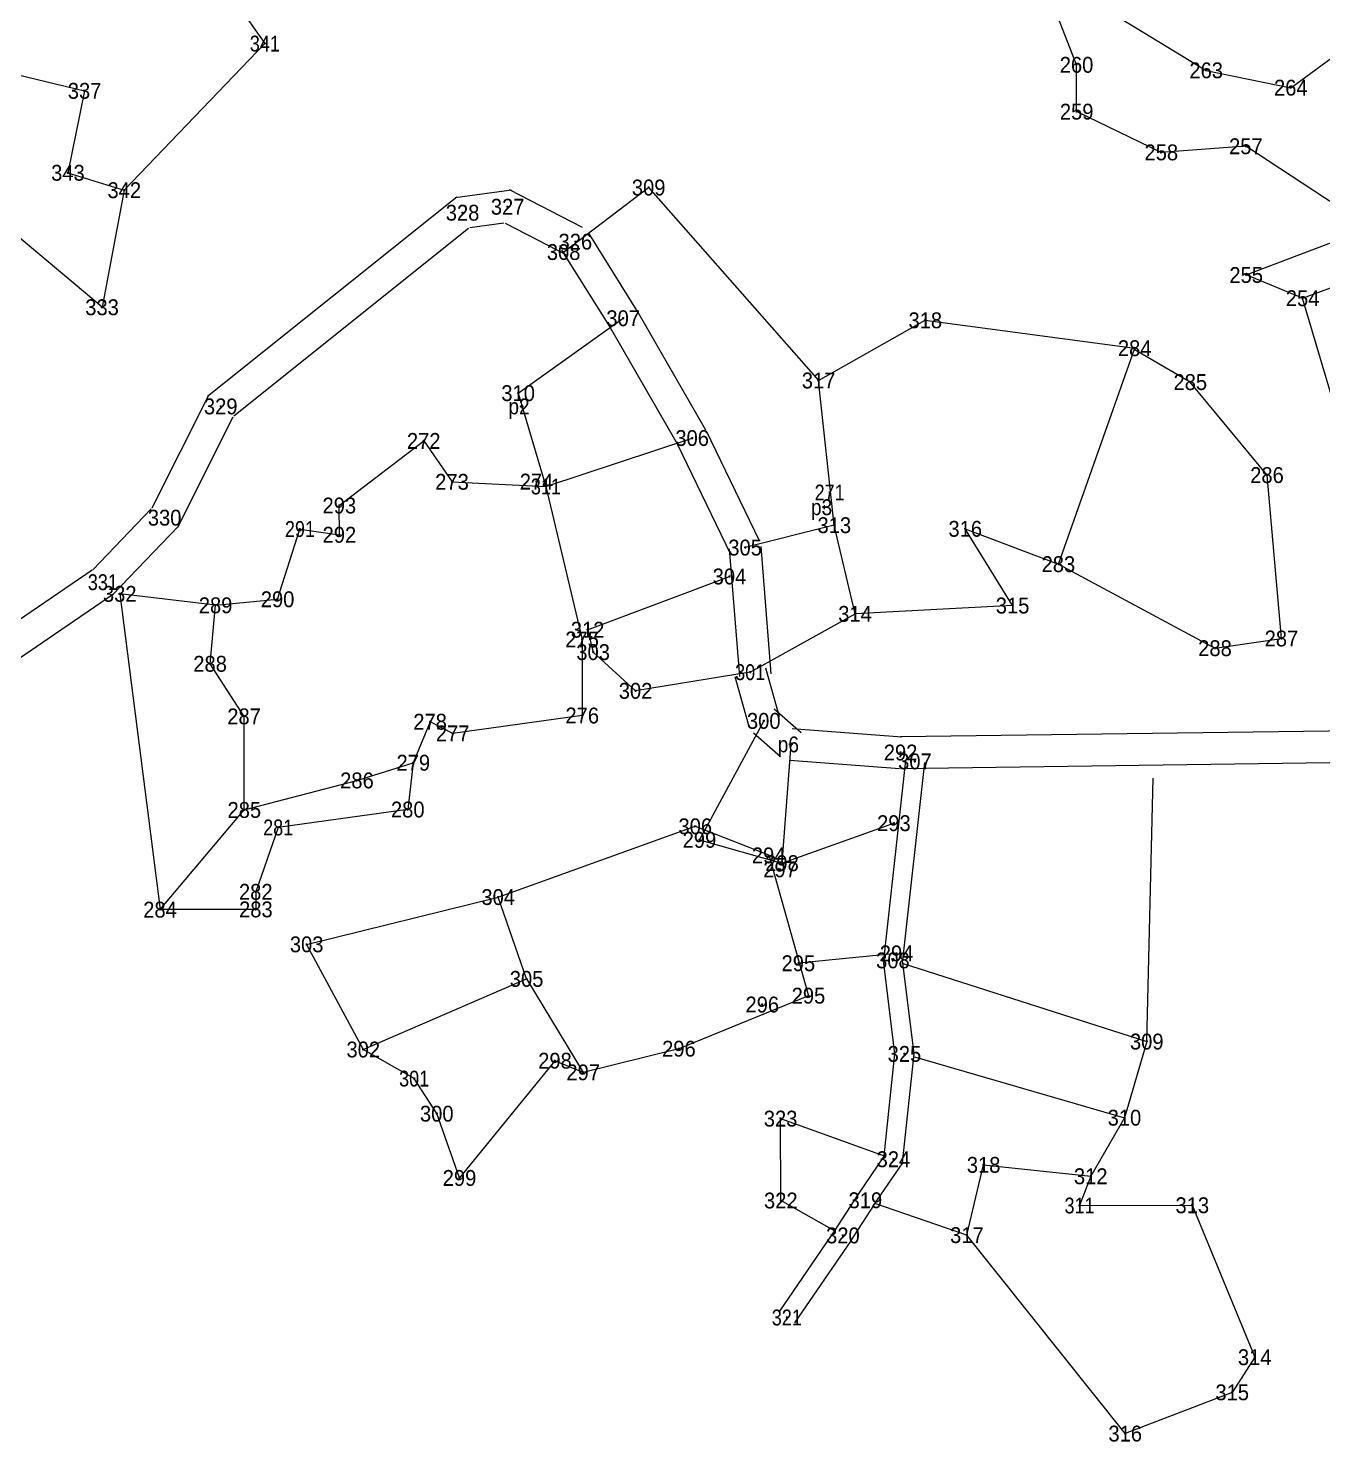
# Model space of a CAD drawing. Header units: metres. Extents: x 551040 to 556777, y 1846780 to 1849752.
# Drawn here: x 555738.9 to 556147.1, y 1848702.3 to 1849147.9 of the extents above; entities that cross this region are included whole.
import ezdxf
from ezdxf.enums import TextEntityAlignment as Align

# ---------------------------------------------------------------- set-up
doc = ezdxf.new("R2010")
doc.units = ezdxf.units.M
doc.header["$LTSCALE"] = 2
for name, color, linetype, lineweight in [('10', 7, 'Continuous', 13), ('11', 7, 'Continuous', 13), ('22', 7, 'Continuous', 13)]:
    doc.layers.add(name, color=color, linetype=linetype, lineweight=lineweight)
doc.layers.add('12', color=7, linetype='Continuous')

msp = doc.modelspace()

# ---------------------------------------------------------------- hatches: boundary and pattern name
at = {"layer": '10'}
for points in [[(555894.585, 1849028.72, 1), (555894.435, 1849028.72, 1)], [(555894.585, 1849028.72, 1), (555894.435, 1849028.72, 1)], [(555989.975, 1848996.93, 1), (555989.825, 1848996.93, 1)], [(555989.975, 1848996.93, 1), (555989.825, 1848996.93, 1)], [(555979.495, 1848922.16, 1), (555979.345, 1848922.16, 1)], [(555979.495, 1848922.16, 1), (555979.345, 1848922.16, 1)]]:
    msp.add_hatch(color=256, dxfattribs=at).paths.add_polyline_path(points)

# ---------------------------------------------------------------- linework, layer by layer
for p, q in [((555894.2, 1849028.72), (555893.89, 1849028.72)), ((555894.2, 1849028.72), (555893.89, 1849028.72)), ((555894.51, 1849029.34), (555894.51, 1849029.03)), ((555894.51, 1849029.34), (555894.51, 1849029.03)), ((555894.51, 1849028.41), (555894.51, 1849028.1)), ((555894.51, 1849028.41), (555894.51, 1849028.1)), ((555895.13, 1849028.72), (555894.82, 1849028.72)), ((555895.13, 1849028.72), (555894.82, 1849028.72)), ((555989.59, 1848996.93), (555989.28, 1848996.93)), ((555989.59, 1848996.93), (555989.28, 1848996.93)), ((555989.9, 1848997.55), (555989.9, 1848997.24)), ((555989.9, 1848997.55), (555989.9, 1848997.24)), ((555989.9, 1848996.62), (555989.9, 1848996.31)), ((555989.9, 1848996.62), (555989.9, 1848996.31)), ((555990.52, 1848996.93), (555990.21, 1848996.93)), ((555990.52, 1848996.93), (555990.21, 1848996.93)), ((555979.11, 1848922.16), (555978.8, 1848922.16)), ((555979.11, 1848922.16), (555978.8, 1848922.16)), ((555979.42, 1848922.78), (555979.42, 1848922.47)), ((555979.42, 1848922.78), (555979.42, 1848922.47)), ((555979.42, 1848921.85), (555979.42, 1848921.54)), ((555979.42, 1848921.85), (555979.42, 1848921.54)), ((555980.04, 1848922.16), (555979.73, 1848922.16)), ((555980.04, 1848922.16), (555979.73, 1848922.16))]:
    msp.add_line(p, q, dxfattribs=at)
for centre, radius in [((555894.51, 1849028.72), 0.312), ((555894.51, 1849028.72), 0.312), ((555894.51, 1849028.72), 0.075), ((555894.51, 1849028.72), 0.075), ((555989.9, 1848996.93), 0.312), ((555989.9, 1848996.93), 0.312), ((555989.9, 1848996.93), 0.075), ((555989.9, 1848996.93), 0.075), ((555979.42, 1848922.16), 0.312), ((555979.42, 1848922.16), 0.312), ((555979.42, 1848922.16), 0.075), ((555979.42, 1848922.16), 0.075)]:
    msp.add_circle(centre, radius, dxfattribs=at)
at = {"layer": '11'}
for p, q in [((555813.84, 1849143.11), (555813.21, 1849143.11)), ((555813.52, 1849142.8), (555813.52, 1849143.42)), ((556069.78, 1849136.41), (556069.16, 1849136.41)), ((556069.47, 1849136.1), (556069.47, 1849136.72)), ((556110.66, 1849134.67), (556110.04, 1849134.67)), ((556110.35, 1849134.36), (556110.35, 1849134.99)), ((555757, 1849128.21), (555756.38, 1849128.21)), ((555756.69, 1849127.89), (555756.69, 1849128.52)), ((556137.34, 1849129.21), (556136.71, 1849129.21)), ((556137.03, 1849128.9), (556137.03, 1849129.52)), ((556069.82, 1849121.65), (556069.2, 1849121.65)), ((556069.51, 1849121.34), (556069.51, 1849121.97)), ((556123.17, 1849110.73), (556122.54, 1849110.73)), ((556122.86, 1849110.42), (556122.86, 1849111.04)), ((556096.51, 1849108.81), (556095.89, 1849108.81)), ((556096.2, 1849108.5), (556096.2, 1849109.13)), ((555751.74, 1849102.37), (555751.11, 1849102.37)), ((555751.43, 1849102.06), (555751.43, 1849102.68)), ((555769.53, 1849096.89), (555768.9, 1849096.89)), ((555769.21, 1849096.57), (555769.21, 1849097.2)), ((555934.86, 1849097.73), (555934.24, 1849097.73)), ((555934.86, 1849097.73), (555934.24, 1849097.73)), ((555934.55, 1849098.04), (555934.55, 1849097.42)), ((555934.55, 1849098.04), (555934.55, 1849097.42)), ((555876.18, 1849089.79), (555875.56, 1849089.79)), ((555875.87, 1849089.48), (555875.87, 1849090.1)), ((555890.39, 1849091.67), (555889.77, 1849091.67)), ((555890.08, 1849091.36), (555890.08, 1849091.98)), ((555911.75, 1849080.66), (555911.13, 1849080.66)), ((555911.44, 1849080.35), (555911.44, 1849080.97)), ((555908.04, 1849077.39), (555907.42, 1849077.39)), ((555908.04, 1849077.39), (555907.42, 1849077.39)), ((555907.73, 1849077.7), (555907.73, 1849077.08)), ((555907.73, 1849077.7), (555907.73, 1849077.08)), ((556123.28, 1849070.15), (556122.65, 1849070.15)), ((556122.96, 1849069.84), (556122.96, 1849070.47)), ((556141.07, 1849062.83), (556140.44, 1849062.83)), ((556140.76, 1849062.51), (556140.76, 1849063.14)), ((555762.51, 1849059.98), (555761.89, 1849059.98)), ((555762.2, 1849059.67), (555762.2, 1849060.29)), ((555926.51, 1849056.83), (555926.51, 1849056.21)), ((555926.51, 1849056.83), (555926.51, 1849056.21)), ((555926.82, 1849056.52), (555926.2, 1849056.52)), ((555926.82, 1849056.52), (555926.2, 1849056.52)), ((556022.09, 1849055.86), (556021.47, 1849055.86)), ((556022.09, 1849055.86), (556021.47, 1849055.86)), ((556021.78, 1849056.17), (556021.78, 1849055.55)), ((556021.78, 1849056.17), (556021.78, 1849055.55)), ((556088.12, 1849047.07), (556087.5, 1849047.07)), ((556088.12, 1849047.07), (556087.5, 1849047.07)), ((556087.81, 1849047.38), (556087.81, 1849046.76)), ((556087.81, 1849047.38), (556087.81, 1849046.76)), ((555988.44, 1849036.89), (555987.82, 1849036.89)), ((555988.44, 1849036.89), (555987.82, 1849036.89)), ((555988.13, 1849037.2), (555988.13, 1849036.58)), ((555988.13, 1849037.2), (555988.13, 1849036.58)), ((556105.65, 1849036.39), (556105.03, 1849036.39)), ((556105.65, 1849036.39), (556105.03, 1849036.39)), ((556105.34, 1849036.7), (556105.34, 1849036.08)), ((556105.34, 1849036.7), (556105.34, 1849036.08)), ((555893.7, 1849032.91), (555893.08, 1849032.91)), ((555893.7, 1849032.91), (555893.08, 1849032.91)), ((555893.39, 1849033.22), (555893.39, 1849032.6)), ((555893.39, 1849033.22), (555893.39, 1849032.6)), ((555799.92, 1849028.72), (555799.29, 1849028.72)), ((555799.61, 1849028.41), (555799.61, 1849029.04)), ((555863.93, 1849017.83), (555863.3, 1849017.83)), ((555863.62, 1849017.51), (555863.62, 1849018.14)), ((555948.58, 1849018.75), (555947.96, 1849018.75)), ((555948.58, 1849018.75), (555947.96, 1849018.75)), ((555948.27, 1849019.06), (555948.27, 1849018.44)), ((555948.27, 1849019.06), (555948.27, 1849018.44)), ((555872.85, 1849004.94), (555872.23, 1849004.94)), ((555872.54, 1849004.63), (555872.54, 1849005.25)), ((555899.51, 1849005.01), (555898.88, 1849005.01)), ((555899.2, 1849004.7), (555899.2, 1849005.32)), ((555902.45, 1849003.47), (555901.83, 1849003.47)), ((555902.45, 1849003.47), (555901.83, 1849003.47)), ((555902.14, 1849003.78), (555902.14, 1849003.16)), ((555902.14, 1849003.78), (555902.14, 1849003.16)), ((556129.84, 1849007.07), (556129.22, 1849007.07)), ((556129.84, 1849007.07), (556129.22, 1849007.07)), ((556129.53, 1849007.38), (556129.53, 1849006.76)), ((556129.53, 1849007.38), (556129.53, 1849006.76)), ((555991.94, 1849001.57), (555991.31, 1849001.57)), ((555991.62, 1849001.26), (555991.62, 1849001.88)), ((555837.32, 1848997.47), (555836.7, 1848997.47)), ((555837.01, 1848997.16), (555837.01, 1848997.78)), ((555782.24, 1848993.64), (555781.61, 1848993.64)), ((555781.92, 1848993.32), (555781.92, 1848993.95)), ((555824.9, 1848990.06), (555824.28, 1848990.06)), ((555824.59, 1848989.75), (555824.59, 1848990.37)), ((555993.4, 1848991.27), (555992.78, 1848991.27)), ((555993.4, 1848991.27), (555992.78, 1848991.27)), ((555993.09, 1848991.58), (555993.09, 1848990.96)), ((555993.09, 1848991.58), (555993.09, 1848990.96)), ((556034.69, 1848990.13), (556034.07, 1848990.13)), ((556034.69, 1848990.13), (556034.07, 1848990.13)), ((556034.38, 1848990.44), (556034.38, 1848989.82)), ((556034.38, 1848990.44), (556034.38, 1848989.82)), ((555837.35, 1848988.25), (555836.72, 1848988.25)), ((555837.04, 1848987.94), (555837.04, 1848988.56)), ((555965.27, 1848984.21), (555964.65, 1848984.21)), ((555965.27, 1848984.21), (555964.65, 1848984.21)), ((555964.96, 1848984.52), (555964.96, 1848983.9)), ((555964.96, 1848984.52), (555964.96, 1848983.9)), ((556064.06, 1848978.98), (556063.44, 1848978.98)), ((556064.06, 1848978.98), (556063.44, 1848978.98)), ((556063.75, 1848979.29), (556063.75, 1848978.67)), ((556063.75, 1848979.29), (556063.75, 1848978.67)), ((555762.74, 1848973.3), (555762.12, 1848973.3)), ((555762.43, 1848972.99), (555762.43, 1848973.61)), ((555960.34, 1848975.09), (555959.72, 1848975.09)), ((555960.34, 1848975.09), (555959.72, 1848975.09)), ((555960.03, 1848975.4), (555960.03, 1848974.78)), ((555960.03, 1848975.4), (555960.03, 1848974.78)), ((555768.08, 1848969.62), (555767.46, 1848969.62)), ((555767.77, 1848969.31), (555767.77, 1848969.93)), ((555817.85, 1848967.91), (555817.23, 1848967.91)), ((555817.54, 1848967.6), (555817.54, 1848968.22)), ((555798.31, 1848966.01), (555797.68, 1848966.01)), ((555797.99, 1848965.7), (555797.99, 1848966.32)), ((555999.93, 1848963.31), (555999.31, 1848963.31)), ((555999.93, 1848963.31), (555999.31, 1848963.31)), ((555999.62, 1848963.62), (555999.62, 1848963)), ((555999.62, 1848963.62), (555999.62, 1848963)), ((556049.61, 1848965.94), (556048.99, 1848965.94)), ((556049.61, 1848965.94), (556048.99, 1848965.94)), ((556049.3, 1848966.25), (556049.3, 1848965.63)), ((556049.3, 1848966.25), (556049.3, 1848965.63)), ((555915.3, 1848958.62), (555915.3, 1848958)), ((555915.3, 1848958.62), (555915.3, 1848958)), ((555913.86, 1848955.25), (555913.23, 1848955.25)), ((555913.55, 1848954.94), (555913.55, 1848955.56)), ((555915.61, 1848958.31), (555914.99, 1848958.31)), ((555915.61, 1848958.31), (555914.99, 1848958.31)), ((556134.39, 1848955.55), (556133.77, 1848955.55)), ((556134.39, 1848955.55), (556133.77, 1848955.55)), ((556134.08, 1848955.86), (556134.08, 1848955.24)), ((556134.08, 1848955.86), (556134.08, 1848955.24)), ((555917.35, 1848951.25), (555916.73, 1848951.25)), ((555917.35, 1848951.25), (555916.73, 1848951.25)), ((555917.04, 1848951.56), (555917.04, 1848950.94)), ((555917.04, 1848951.56), (555917.04, 1848950.94)), ((556113.44, 1848952.49), (556112.82, 1848952.49)), ((556113.44, 1848952.49), (556112.82, 1848952.49)), ((556113.13, 1848952.8), (556113.13, 1848952.18)), ((556113.13, 1848952.8), (556113.13, 1848952.18)), ((555796.58, 1848947.57), (555795.95, 1848947.57)), ((555796.26, 1848947.25), (555796.26, 1848947.88)), ((555966.55, 1848945.24), (555966.55, 1848944.62)), ((555966.55, 1848945.24), (555966.55, 1848944.62)), ((555966.86, 1848944.93), (555966.24, 1848944.93)), ((555966.86, 1848944.93), (555966.24, 1848944.93)), ((555930.73, 1848939.04), (555930.11, 1848939.04)), ((555930.73, 1848939.04), (555930.11, 1848939.04)), ((555930.42, 1848939.35), (555930.42, 1848938.73)), ((555930.42, 1848939.35), (555930.42, 1848938.73)), ((555807.28, 1848930.99), (555806.66, 1848930.99)), ((555806.97, 1848930.68), (555806.97, 1848931.31)), ((555865.94, 1848929.3), (555865.32, 1848929.3)), ((555865.63, 1848928.99), (555865.63, 1848929.62)), ((555913.92, 1848931.27), (555913.3, 1848931.27)), ((555913.61, 1848930.96), (555913.61, 1848931.59)), ((555971.15, 1848929.57), (555970.53, 1848929.57)), ((555971.15, 1848929.57), (555970.53, 1848929.57)), ((555970.84, 1848929.88), (555970.84, 1848929.26)), ((555970.84, 1848929.88), (555970.84, 1848929.26)), ((555873.06, 1848925.63), (555872.43, 1848925.63)), ((555872.75, 1848925.32), (555872.75, 1848925.95)), ((556014.3, 1848919.6), (556013.68, 1848919.6)), ((556014.3, 1848919.6), (556013.68, 1848919.6)), ((556013.99, 1848919.91), (556013.99, 1848919.29)), ((556013.99, 1848919.91), (556013.99, 1848919.29)), ((555860.64, 1848916.38), (555860.02, 1848916.38)), ((555860.33, 1848916.07), (555860.33, 1848916.69)), ((556018.82, 1848916.8), (556018.2, 1848916.8)), ((556018.51, 1848916.49), (556018.51, 1848917.11)), ((555842.88, 1848910.8), (555842.26, 1848910.8)), ((555842.57, 1848910.49), (555842.57, 1848911.11)), ((555807.36, 1848901.49), (555806.74, 1848901.49)), ((555807.05, 1848901.17), (555807.05, 1848901.8)), ((555858.9, 1848901.62), (555858.28, 1848901.62)), ((555858.59, 1848901.31), (555858.59, 1848901.93)), ((555817.73, 1848895.67), (555817.73, 1848896.29)), ((555949.56, 1848896.33), (555948.94, 1848896.33)), ((555949.25, 1848896.02), (555949.25, 1848896.64)), ((556012.18, 1848897.32), (556011.56, 1848897.32)), ((556012.18, 1848897.32), (556011.56, 1848897.32)), ((556011.87, 1848897.63), (556011.87, 1848897.01)), ((556011.87, 1848897.63), (556011.87, 1848897.01)), ((555818.04, 1848895.98), (555817.42, 1848895.98)), ((555950.87, 1848892.07), (555950.25, 1848892.07)), ((555950.87, 1848892.07), (555950.25, 1848892.07)), ((555950.56, 1848892.38), (555950.56, 1848891.76)), ((555950.56, 1848892.38), (555950.56, 1848891.76)), ((555972.38, 1848886.86), (555972.38, 1848887.48)), ((555972.69, 1848887.17), (555972.07, 1848887.17)), ((555975.99, 1848883.08), (555975.99, 1848882.46)), ((555975.99, 1848883.08), (555975.99, 1848882.46)), ((555976.9, 1848884.72), (555976.28, 1848884.72)), ((555976.9, 1848884.72), (555976.28, 1848884.72)), ((555976.59, 1848885.03), (555976.59, 1848884.41)), ((555976.59, 1848885.03), (555976.59, 1848884.41)), ((555976.3, 1848882.77), (555975.68, 1848882.77)), ((555976.3, 1848882.77), (555975.68, 1848882.77)), ((555810.98, 1848875.67), (555810.36, 1848875.67)), ((555810.67, 1848875.36), (555810.67, 1848875.99)), ((555887.42, 1848874.03), (555886.79, 1848874.03)), ((555887.1, 1848873.72), (555887.1, 1848874.34)), ((555780.79, 1848870.06), (555780.16, 1848870.06)), ((555780.47, 1848869.75), (555780.47, 1848870.37)), ((555811, 1848870.14), (555810.38, 1848870.14)), ((555810.69, 1848869.83), (555810.69, 1848870.45)), ((555827.03, 1848859.12), (555826.4, 1848859.12)), ((555826.71, 1848858.81), (555826.71, 1848859.43)), ((556013.04, 1848856.27), (556012.42, 1848856.27)), ((556013.04, 1848856.27), (556012.42, 1848856.27)), ((556012.73, 1848856.58), (556012.73, 1848855.96)), ((556012.73, 1848856.58), (556012.73, 1848855.96)), ((555982.06, 1848853.16), (555981.44, 1848853.16)), ((555982.06, 1848853.16), (555981.44, 1848853.16)), ((555981.75, 1848853.47), (555981.75, 1848852.85)), ((555981.75, 1848853.47), (555981.75, 1848852.85)), ((556011.88, 1848854.07), (556011.25, 1848854.07)), ((556011.57, 1848853.76), (556011.57, 1848854.39)), ((555896.37, 1848848.23), (555895.75, 1848848.23)), ((555896.06, 1848847.92), (555896.06, 1848848.55)), ((555985.25, 1848842.94), (555984.62, 1848842.94)), ((555984.94, 1848842.63), (555984.94, 1848843.25)), ((555970.69, 1848840.14), (555970.07, 1848840.14)), ((555970.69, 1848840.14), (555970.07, 1848840.14)), ((555970.38, 1848840.45), (555970.38, 1848839.83)), ((555970.38, 1848840.45), (555970.38, 1848839.83)), ((555844.89, 1848825.97), (555844.26, 1848825.97)), ((555844.57, 1848825.65), (555844.57, 1848826.28)), ((555944.42, 1848826.23), (555943.79, 1848826.23)), ((555944.1, 1848825.92), (555944.1, 1848826.54)), ((556015.2, 1848824.26), (556015.2, 1848824.89)), ((556091.93, 1848828.47), (556091.3, 1848828.47)), ((556091.61, 1848828.15), (556091.61, 1848828.78)), ((555905.32, 1848822.44), (555904.7, 1848822.44)), ((555905.01, 1848822.13), (555905.01, 1848822.75)), ((556015.51, 1848824.57), (556014.89, 1848824.57)), ((555860.91, 1848816.79), (555860.28, 1848816.79)), ((555860.59, 1848816.47), (555860.59, 1848817.1)), ((555914.22, 1848818.77), (555913.6, 1848818.77)), ((555913.91, 1848818.46), (555913.91, 1848819.09)), ((555868.05, 1848805.74), (555867.42, 1848805.74)), ((555867.73, 1848805.43), (555867.73, 1848806.05)), ((555976.46, 1848804.18), (555975.84, 1848804.18)), ((555976.15, 1848803.87), (555976.15, 1848804.5)), ((556084.88, 1848804.47), (556084.26, 1848804.47)), ((556084.57, 1848804.16), (556084.57, 1848804.78)), ((556012.05, 1848791.37), (556011.42, 1848791.37)), ((556011.73, 1848791.05), (556011.73, 1848791.68)), ((556040.49, 1848789.6), (556039.86, 1848789.6)), ((556040.17, 1848789.29), (556040.17, 1848789.91)), ((555875.21, 1848785.47), (555874.58, 1848785.47)), ((555874.9, 1848785.16), (555874.9, 1848785.78)), ((556074.26, 1848786), (556073.64, 1848786)), ((556073.95, 1848785.69), (556073.95, 1848786.31)), ((555976.53, 1848778.36), (555975.91, 1848778.36)), ((555976.22, 1848778.05), (555976.22, 1848778.67)), ((556003.19, 1848778.43), (556002.57, 1848778.43)), ((556002.88, 1848778.12), (556002.88, 1848778.75)), ((556070.73, 1848776.77), (556070.11, 1848776.77)), ((556070.42, 1848776.46), (556070.42, 1848777.08)), ((556106.28, 1848776.86), (556105.66, 1848776.86)), ((556105.97, 1848776.55), (556105.97, 1848777.17)), ((555996.11, 1848767.35), (555995.49, 1848767.35)), ((555995.8, 1848767.04), (555995.8, 1848767.66)), ((556035.21, 1848767.45), (556034.59, 1848767.45)), ((556034.9, 1848767.14), (556034.9, 1848767.76)), ((555978.41, 1848741.48), (555977.78, 1848741.48)), ((555978.1, 1848741.17), (555978.1, 1848741.79)), ((556125.96, 1848728.96), (556125.33, 1848728.96)), ((556125.65, 1848728.65), (556125.65, 1848729.27)), ((556118.56, 1848717.56), (556118.56, 1848718.19)), ((556118.88, 1848717.88), (556118.25, 1848717.88)), ((556085.14, 1848704.88), (556084.52, 1848704.88)), ((556084.83, 1848704.57), (556084.83, 1848705.19))]:
    msp.add_line(p, q, dxfattribs=at)
at = {"layer": '22'}
for p, q in [((555891.28, 1849096.88), (555873.56, 1849094.53)), ((555913.73, 1849085.1), (555890.69, 1849096.98)), ((555874.06, 1849094.74), (555795.46, 1849031.8)), ((555877.69, 1849084.84), (555803.73, 1849025.61)), ((555888.86, 1849086.46), (555878.19, 1849085.05)), ((555909.15, 1849076.21), (555889.45, 1849086.36)), ((555930.75, 1849059.17), (555915.68, 1849083.31)), ((555922.27, 1849053.87), (555907.2, 1849078.01)), ((555952.6, 1849021.25), (555930.84, 1849059.02)), ((555893.39, 1849032.91), (555926.51, 1849056.52)), ((555943.94, 1849016.25), (555922.18, 1849054.02)), ((556063.75, 1848978.98), (556087.81, 1849047.07)), ((555795.72, 1849032.13), (555777.85, 1848996.68)), ((555803.47, 1849025.28), (555785.97, 1848990.58)), ((555969.46, 1848986.39), (555952.77, 1849020.93)), ((555960.46, 1848982.03), (555943.77, 1849016.57)), ((555777.68, 1848996.44), (555759.27, 1848977.23)), ((555786.14, 1848990.82), (555765.62, 1848969.4)), ((555993.09, 1848991.27), (555964.96, 1848984.21)), ((555959.98, 1848983.82), (555963.16, 1848943.59)), ((555969.94, 1848984.6), (555973.12, 1848944.37)), ((555759.11, 1848977.09), (555714.41, 1848946.59)), ((556063.75, 1848978.98), (556113.13, 1848952.49)), ((555915.3, 1848958.31), (555960.03, 1848975.09)), ((555765.78, 1848969.54), (555718.14, 1848937.03)), ((555966.55, 1848944.93), (555999.62, 1848963.31)), ((555971.37, 1848946.28), (555975.66, 1848930.92)), ((555966.55, 1848944.93), (555930.42, 1848939.04)), ((555961.73, 1848943.58), (555966.02, 1848928.22)), ((555974.11, 1848933.35), (555982.69, 1848925.94)), ((555967.57, 1848925.79), (555976.15, 1848918.38)), ((555979.79, 1848927.15), (556014.36, 1848924.59)), ((556013.92, 1848924.6), (556216.35, 1848927.31)), ((555979.42, 1848922.16), (555976.59, 1848884.72)), ((555979.05, 1848917.17), (556013.62, 1848914.61)), ((556015.53, 1848917.13), (556008.55, 1848854.04)), ((556014.06, 1848914.6), (556216.49, 1848917.31)), ((556021.49, 1848916.47), (556014.59, 1848854.11)), ((555826.71, 1848859.12), (555887.1, 1848874.03)), ((555826.71, 1848859.12), (555844.57, 1848825.97)), ((556012.73, 1848856.27), (555981.75, 1848853.16)), ((556012.18, 1848824.56), (556008.55, 1848854.04)), ((556011.01, 1848854.69), (556011.57, 1848854.07)), ((556008.82, 1848792.42), (556012.18, 1848824.56)), ((556018.34, 1848823.66), (556084.57, 1848804.47)), ((556014.63, 1848790.29), (556005.36, 1848776.74)), ((556005.41, 1848776.81), (555998.33, 1848765.73)), ((556034.9, 1848767.45), (556005.83, 1848777.42)), ((555998.28, 1848765.66), (555980.58, 1848739.79))]:
    msp.add_line(p, q, dxfattribs=at)
for points in [[(555726.46, 1849135.5), (555738.77, 1849183.49), (555768.97, 1849189.1), (555784.98, 1849183.61), (555813.52, 1849143.11), (555769.21, 1849096.89)], [(556140.76, 1849062.83), (556122.96, 1849070.15), (556162.03, 1849085.01), (556122.86, 1849110.73), (556096.2, 1849108.81), (556069.51, 1849121.65), (556069.47, 1849136.41), (556062.31, 1849154.83), (556071.19, 1849158.55), (556110.35, 1849134.67), (556137.03, 1849129.21), (556154.76, 1849142.17), (556195.75, 1849099.86)], [(555907.73, 1849077.39), (555934.55, 1849097.73), (555988.13, 1849036.89)], [(556153.31, 1849020.44), (556140.76, 1849062.83), (556201.12, 1849085.12), (556190.44, 1849092.47), (556195.75, 1849099.86)], [(556049.3, 1848965.94), (555999.62, 1848963.31), (555993.09, 1848991.27), (555988.13, 1849036.89), (556021.78, 1849055.86), (556087.81, 1849047.07)], [(556113.13, 1848952.49), (556134.08, 1848955.55), (556129.53, 1849007.07), (556105.34, 1849036.39), (556087.69, 1849046.63)], [(555893.39, 1849032.91), (555902.14, 1849003.47), (555948.27, 1849018.75)], [(555863.62, 1849017.83), (555872.54, 1849004.94), (555902.14, 1849003.47), (555913.55, 1848955.25), (555913.61, 1848931.27), (555872.75, 1848925.63), (555865.63, 1848929.3), (555860.33, 1848916.38), (555858.59, 1848901.62), (555817.73, 1848895.98), (555810.67, 1848875.67), (555810.69, 1848870.14), (555780.47, 1848870.06), (555807.05, 1848901.49), (555842.57, 1848910.8), (555860.33, 1848916.38)], [(555807.05, 1848901.49), (555806.97, 1848930.99), (555796.26, 1848947.57), (555797.99, 1848966.01), (555817.54, 1848967.91), (555824.59, 1848990.06), (555837.04, 1848988.25), (555837.01, 1848997.47), (555863.62, 1849017.83)], [(556049.3, 1848965.94), (556034.38, 1848990.13), (556063.75, 1848978.98)], [(555797.99, 1848966.01), (555767.77, 1848969.62), (555780.47, 1848870.06)], [(555915.3, 1848958.31), (555917.04, 1848951.25), (555930.42, 1848939.04)], [(555970.84, 1848929.57), (555950.56, 1848892.07), (555976.59, 1848884.72), (556011.87, 1848897.32)], [(556014.48, 1848853.14), (556091.61, 1848828.47), (556093.63, 1848911.53)], [(555896.06, 1848848.23), (555887.1, 1848874.03), (555949.25, 1848896.33), (555972.3, 1848887.3)], [(555972.3, 1848887.3), (555972.4, 1848887.3), (555984.94, 1848842.94), (555944.1, 1848826.23), (555913.91, 1848818.77), (555905.01, 1848822.44), (555874.9, 1848785.47), (555867.73, 1848805.74), (555860.59, 1848816.79), (555844.57, 1848825.97), (555896.06, 1848848.23), (555913.91, 1848818.77)], [(556014.63, 1848790.29), (556018.22, 1848824.63), (556014.59, 1848854.11)], [(556091.61, 1848828.47), (556084.57, 1848804.47), (556073.95, 1848786), (556070.42, 1848776.77), (556105.97, 1848776.86), (556125.65, 1848728.96), (556118.56, 1848717.88), (556084.83, 1848704.88), (556034.9, 1848767.45), (556040.17, 1848789.6), (556073.95, 1848786)], [(555993.18, 1848768.82), (555976.22, 1848778.36), (555976.15, 1848804.18), (556008.82, 1848792.42)], [(556008.82, 1848792.42), (556000.37, 1848780.07), (555993.29, 1848768.99), (555975.63, 1848743.18)]]:
    msp.add_lwpolyline(points, dxfattribs=at)
msp.add_lwpolyline([(555762.2, 1849059.98), (555705.2, 1849107.78), (555706.94, 1849124.39), (555726.46, 1849135.5), (555756.69, 1849128.21), (555751.43, 1849102.37), (555769.21, 1849096.89)], close=True, dxfattribs=at)

# ---------------------------------------------------------------- texts
at = {"layer": '12'}
for s, width, p in [('341', 0.85, (555813.525, 1849140.61)), ('260', 0.95, (556069.47, 1849133.91)), ('263', 0.95, (556110.35, 1849132.17)), ('337', 0.95, (555756.69, 1849125.71)), ('264', 0.95, (556137.03, 1849126.71)), ('259', 0.95, (556069.51, 1849119.15)), ('258', 0.95, (556096.2, 1849106.31)), ('257', 0.95, (556122.86, 1849108.23)), ('343', 0.95, (555751.43, 1849099.87)), ('342', 0.95, (555769.205, 1849094.39)), ('309', 0.95, (555934.55, 1849095.23)), ('328', 0.95, (555875.87, 1849087.29)), ('327', 0.95, (555890.08, 1849089.17)), ('308', 0.95, (555907.73, 1849074.89)), ('326', 0.95, (555911.435, 1849078.16)), ('255', 0.95, (556122.96, 1849067.65)), ('333', 0.95, (555762.2, 1849057.48)), ('254', 0.95, (556140.76, 1849060.33)), ('307', 0.95, (555926.51, 1849054.02)), ('318', 0.95, (556021.78, 1849053.36)), ('284', 0.95, (556087.81, 1849044.57)), ('317', 0.95, (555988.13, 1849034.39)), ('285', 0.95, (556105.34, 1849033.89)), ('310', 0.95, (555893.39, 1849030.41)), ('329', 0.95, (555799.61, 1849026.22)), ('p2 ', 0.9, (555894.515, 1849026.22)), ('306', 0.95, (555948.265, 1849016.25)), ('272', 0.95, (555863.615, 1849015.33)), ('274', 0.95, (555899.2, 1849002.51)), ('286', 0.95, (556129.525, 1849004.57)), ('273', 0.95, (555872.54, 1849002.44)), ('311', 0.85, (555902.145, 1849000.97)), ('271', 0.85, (555991.625, 1848999.07)), ('293', 0.95, (555837.01, 1848994.97)), ('p3 ', 0.9, (555989.905, 1848994.43)), ('330', 0.95, (555781.92, 1848991.14)), ('291', 0.85, (555824.595, 1848987.56)), ('292', 0.95, (555837.035, 1848985.75)), ('313', 0.95, (555993.09, 1848988.77)), ('316', 0.95, (556034.375, 1848987.63)), ('305', 0.95, (555964.96, 1848981.71)), ('283', 0.95, (556063.75, 1848976.48)), ('304', 0.95, (555960.03, 1848972.59)), ('331', 0.85, (555762.435, 1848970.8)), ('332', 0.95, (555767.765, 1848967.12)), ('289', 0.95, (555797.99, 1848963.51)), ('290', 0.95, (555817.54, 1848965.41)), ('315', 0.95, (556049.3, 1848963.44)), ('314', 0.95, (555999.62, 1848960.81)), ('312', 0.95, (555915.295, 1848955.81)), ('275', 0.95, (555913.55, 1848952.75)), ('288', 0.95, (556113.13, 1848949.99)), ('287', 0.95, (556134.08, 1848953.05)), ('288', 0.95, (555796.26, 1848945.07)), ('303', 0.95, (555917.04, 1848948.75)), ('301', 0.85, (555966.555, 1848942.43)), ('302', 0.95, (555930.415, 1848936.54)), ('287', 0.95, (555806.97, 1848928.49)), ('278', 0.95, (555865.63, 1848926.8)), ('276', 0.95, (555913.605, 1848928.77)), ('300', 0.95, (555970.84, 1848927.07)), ('277', 0.95, (555872.75, 1848923.13)), ('p6 ', 0.9, (555979.425, 1848919.66)), ('279', 0.95, (555860.33, 1848913.88)), ('292', 0.95, (556013.985, 1848917.1)), ('307', 0.95, (556018.51, 1848914.3)), ('286', 0.95, (555842.565, 1848908.3)), ('285', 0.95, (555807.05, 1848898.99)), ('280', 0.95, (555858.59, 1848899.12)), ('281', 0.85, (555817.735, 1848893.48)), ('306', 0.95, (555949.245, 1848893.83)), ('293', 0.95, (556011.87, 1848894.82)), ('299', 0.95, (555950.56, 1848889.57)), ('294', 0.95, (555972.38, 1848884.67)), ('298', 0.95, (555976.59, 1848882.22)), ('297', 0.95, (555975.99, 1848880.27)), ('282', 0.95, (555810.665, 1848873.17)), ('304', 0.95, (555887.1, 1848871.53)), ('284', 0.95, (555780.47, 1848867.56)), ('283', 0.95, (555810.69, 1848867.64)), ('303', 0.95, (555826.71, 1848856.62)), ('308', 0.95, (556011.57, 1848851.57)), ('294', 0.95, (556012.73, 1848853.77)), ('295', 0.95, (555981.75, 1848850.66)), ('305', 0.95, (555896.06, 1848845.73)), ('296', 0.95, (555970.375, 1848837.64)), ('295', 0.95, (555984.94, 1848840.44)), ('309', 0.95, (556091.61, 1848825.97)), ('302', 0.95, (555844.565, 1848823.47)), ('298', 0.95, (555905.01, 1848819.94)), ('296', 0.95, (555944.095, 1848823.73)), ('325', 0.95, (556015.2, 1848822.07)), ('297', 0.95, (555913.91, 1848816.27)), ('301', 0.85, (555860.595, 1848814.29)), ('300', 0.95, (555867.73, 1848803.24)), ('310', 0.95, (556084.57, 1848801.97)), ('323', 0.95, (555976.15, 1848801.68)), ('324', 0.95, (556011.73, 1848788.87)), ('318', 0.95, (556040.17, 1848787.1)), ('299', 0.95, (555874.9, 1848782.97)), ('312', 0.95, (556073.945, 1848783.5)), ('322', 0.95, (555976.215, 1848775.86)), ('319', 0.95, (556002.88, 1848775.93)), ('311', 0.85, (556070.425, 1848774.27)), ('313', 0.95, (556105.97, 1848774.36)), ('320', 0.95, (555995.8, 1848764.85)), ('317', 0.95, (556034.9, 1848764.95)), ('321', 0.85, (555978.105, 1848738.98)), ('314', 0.95, (556125.65, 1848726.46)), ('315', 0.95, (556118.56, 1848715.38)), ('316', 0.95, (556084.825, 1848702.38))]:
    msp.add_text(s, height=5, dxfattribs=dict(at, width=width)).set_placement(p, align=Align.CENTER)
at = {"layer": '22', "width": 0.95}
for s, p in [('324', (556011.73, 1848788.87)), ('319', (556002.88, 1848775.93)), ('320', (555995.8, 1848764.85))]:
    msp.add_text(s, height=5, dxfattribs=at).set_placement(p, align=Align.CENTER)

doc.saveas('drawing.dxf')
